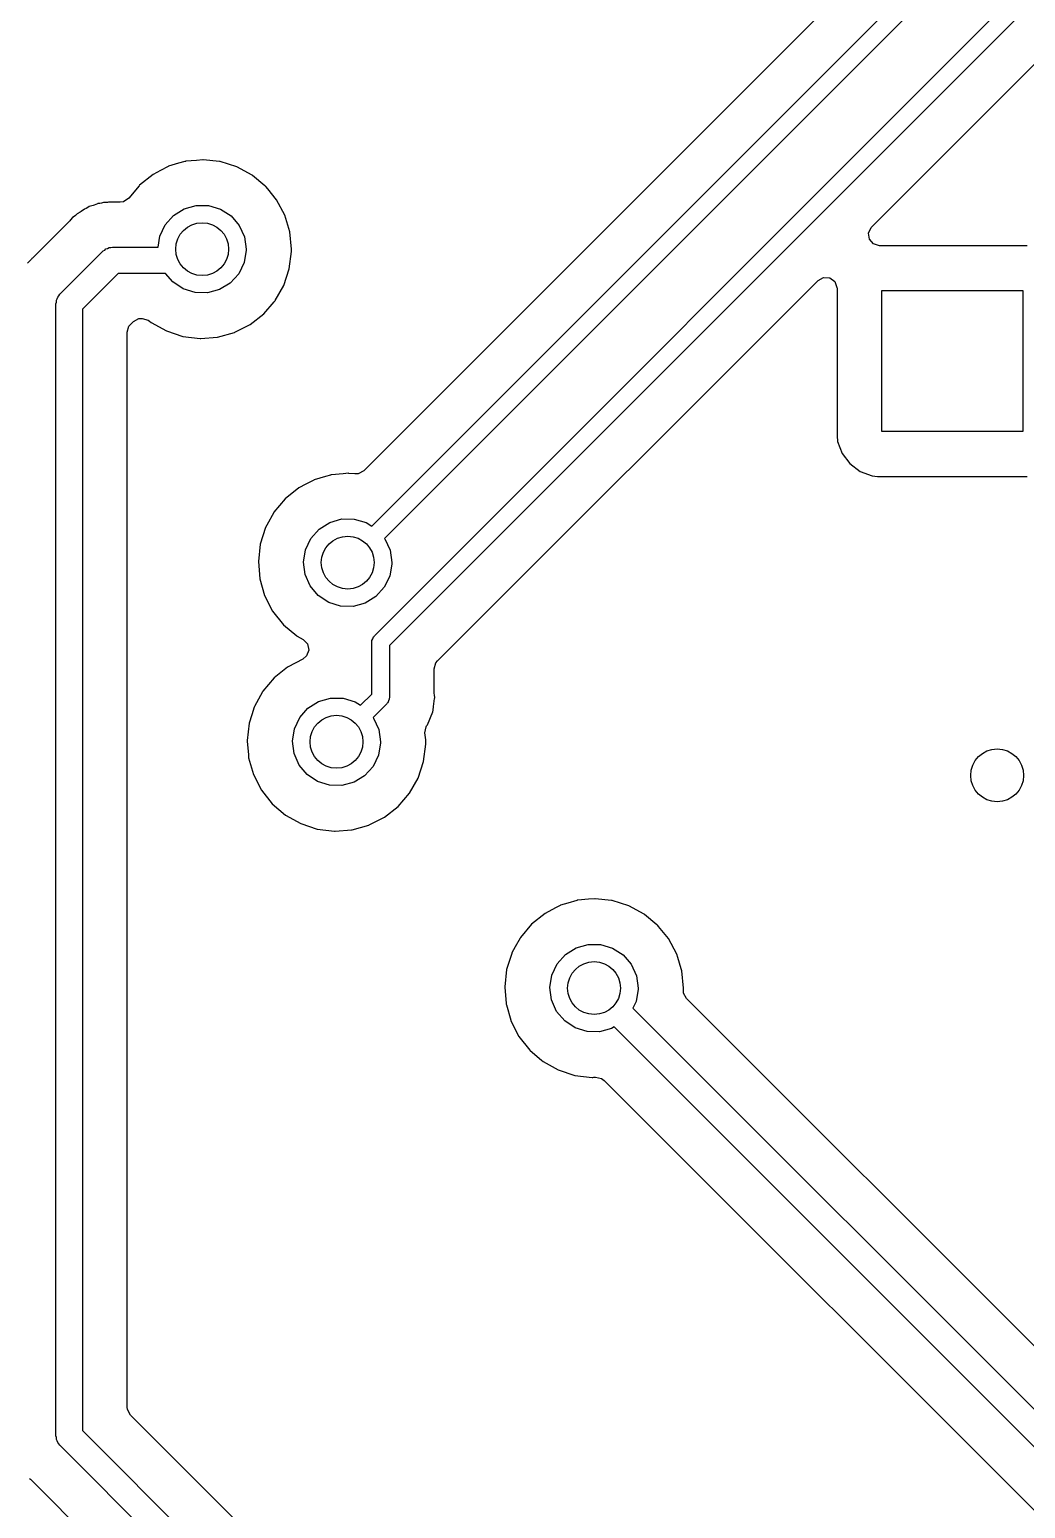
# Model space of a CAD drawing. Extents: x 2.72 to 6.23, y -5.23 to -2.47.
# Drawn here: x 5.433 to 5.878, y -4.687 to -4.027 of the extents above; entities that cross this region are included whole.
import ezdxf

# ---------------------------------------------------------------- set-up
doc = ezdxf.new("R2010")
doc.units = 0
doc.header["$MEASUREMENT"] = 0
doc.layers.add('BLACK', color=7, linetype='CONTINUOUS')

msp = doc.modelspace()

# ---------------------------------------------------------------- linework, layer by layer
at = {"layer": 'BLACK', "linetype": 'CONTINUOUS'}
for p, q in [((5.82491, -3.98121), (5.58214, -4.22398)), ((5.58571, -4.24872), (5.84638, -3.98805)), ((5.8531, -3.99247), (5.59139, -4.25417)), ((5.58689, -4.29765), (5.86606, -4.01848)), ((5.87278, -4.02289), (5.59361, -4.30206)), ((5.80897, -4.11502), (5.8856, -4.03839)), ((5.49952, -4.08669), (5.49505, -4.08801)), ((5.50229, -4.08588), (5.49952, -4.08669)), ((5.50252, -4.08581), (5.50229, -4.08588)), ((5.50229, -4.08588), (5.50229, -4.08588)), ((5.50277, -4.08579), (5.50252, -4.08581)), ((5.50747, -4.08536), (5.50277, -4.08579)), ((5.50277, -4.08579), (5.50277, -4.08579)), ((5.51028, -4.0851), (5.50747, -4.08536)), ((5.51052, -4.08513), (5.51028, -4.0851)), ((5.51778, -4.08589), (5.51052, -4.08513)), ((5.51052, -4.08513), (5.51052, -4.08513)), ((5.51802, -4.08592), (5.51778, -4.08589)), ((5.51778, -4.08589), (5.51778, -4.08589)), ((5.52546, -4.08822), (5.51802, -4.08592)), ((5.48815, -4.09162), (5.48209, -4.09649)), ((5.49134, -4.08995), (5.48815, -4.09162)), ((5.49484, -4.08812), (5.49134, -4.08995)), ((5.49505, -4.08801), (5.49484, -4.08812)), ((5.49484, -4.08812), (5.49484, -4.08812)), ((5.53231, -4.09192), (5.52546, -4.08822)), ((5.5325, -4.09208), (5.53231, -4.09192)), ((5.53806, -4.09668), (5.5325, -4.09208)), ((5.5325, -4.09208), (5.5325, -4.09208)), ((5.48193, -4.09668), (5.47721, -4.1023)), ((5.48209, -4.09649), (5.48193, -4.09668)), ((5.53831, -4.09689), (5.53806, -4.09668)), ((5.53846, -4.09708), (5.53831, -4.09689)), ((5.53934, -4.09815), (5.53846, -4.09708)), ((5.53846, -4.09708), (5.53846, -4.09708)), ((5.54323, -4.10292), (5.53934, -4.09815)), ((5.45741, -4.1071), (5.45594, -4.10817)), ((5.4582, -4.10679), (5.45741, -4.1071)), ((5.4589, -4.10645), (5.4582, -4.10679)), ((5.45962, -4.10602), (5.4589, -4.10645)), ((5.46137, -4.10551), (5.45962, -4.10602)), ((5.46181, -4.10536), (5.46137, -4.10551)), ((5.46321, -4.1048), (5.46181, -4.10536)), ((5.4635, -4.10469), (5.46321, -4.1048)), ((5.46321, -4.1048), (5.46321, -4.1048)), ((5.46381, -4.10465), (5.4635, -4.10469)), ((5.46406, -4.10462), (5.46381, -4.10465)), ((5.46381, -4.10465), (5.46381, -4.10465)), ((5.46434, -4.10458), (5.46406, -4.10462)), ((5.4651, -4.10443), (5.46434, -4.10458)), ((5.46591, -4.10419), (5.4651, -4.10443)), ((5.46773, -4.10413), (5.46591, -4.10419)), ((5.4682, -4.1041), (5.46773, -4.10413)), ((5.46837, -4.10407), (5.4682, -4.1041)), ((5.46951, -4.10407), (5.46837, -4.10407)), ((5.46967, -4.10407), (5.46951, -4.10407)), ((5.47029, -4.10405), (5.46967, -4.10407)), ((5.47246, -4.10398), (5.47029, -4.10405)), ((5.47276, -4.10405), (5.47246, -4.10398)), ((5.47323, -4.10407), (5.47276, -4.10405)), ((5.47276, -4.10405), (5.47276, -4.10405)), ((5.47341, -4.10407), (5.47323, -4.10407)), ((5.47488, -4.10385), (5.47341, -4.10407)), ((5.47721, -4.1023), (5.47488, -4.10385)), ((5.49724, -4.11001), (5.50196, -4.10703)), ((5.50196, -4.10703), (5.50733, -4.1055)), ((5.50733, -4.1055), (5.51291, -4.10553)), ((5.51291, -4.10553), (5.51826, -4.10713)), ((5.51826, -4.10713), (5.52294, -4.11017)), ((5.54689, -4.1098), (5.54323, -4.10292)), ((5.45064, -4.1127), (5.43458, -4.12875)), ((5.45095, -4.11235), (5.45064, -4.1127)), ((5.45126, -4.11198), (5.45095, -4.11235)), ((5.45211, -4.11095), (5.45126, -4.11198)), ((5.4528, -4.11045), (5.45211, -4.11095)), ((5.45339, -4.10995), (5.4528, -4.11045)), ((5.45398, -4.10935), (5.45339, -4.10995)), ((5.45425, -4.10919), (5.45398, -4.10935)), ((5.45555, -4.10843), (5.45425, -4.10919)), ((5.45425, -4.10919), (5.45425, -4.10919)), ((5.45594, -4.10817), (5.45555, -4.10843)), ((5.49118, -4.11924), (5.49355, -4.11419)), ((5.49355, -4.11419), (5.49724, -4.11001)), ((5.52294, -4.11017), (5.52658, -4.11439)), ((5.54914, -4.11725), (5.54689, -4.1098)), ((5.49042, -4.12409), (5.49118, -4.11924)), ((5.52658, -4.11439), (5.52889, -4.11948)), ((5.52889, -4.11948), (5.52969, -4.125)), ((5.5499, -4.125), (5.54914, -4.11725)), ((5.80757, -4.11782), (5.80873, -4.11528)), ((5.80797, -4.12058), (5.80757, -4.11782)), ((5.8098, -4.1227), (5.80797, -4.12058)), ((5.80873, -4.11528), (5.80897, -4.11502)), ((5.44645, -4.14519), (5.46582, -4.12582)), ((5.46582, -4.12582), (5.4665, -4.12544)), ((5.4665, -4.12544), (5.46705, -4.12489)), ((5.46705, -4.12489), (5.4678, -4.12468)), ((5.4678, -4.12468), (5.46847, -4.1243)), ((5.46847, -4.1243), (5.46925, -4.1243)), ((5.46925, -4.1243), (5.47, -4.12409)), ((5.47, -4.12409), (5.49042, -4.12409)), ((5.52968, -4.12548), (5.52875, -4.13098)), ((5.52969, -4.125), (5.52968, -4.12548)), ((5.54891, -4.13384), (5.54988, -4.12611)), ((5.54988, -4.12611), (5.5499, -4.125)), ((5.81248, -4.12348), (5.8098, -4.1227)), ((5.87839, -4.12348), (5.81248, -4.12348)), ((5.43376, -4.12946), (5.43206, -4.13127)), ((5.43397, -4.12924), (5.43376, -4.12946)), ((5.43376, -4.12946), (5.43376, -4.12946)), ((5.43424, -4.12907), (5.43397, -4.12924)), ((5.43458, -4.12875), (5.43424, -4.12907)), ((5.43424, -4.12907), (5.43424, -4.12907)), ((5.52875, -4.13098), (5.52632, -4.13601)), ((5.54645, -4.14123), (5.54891, -4.13384)), ((5.47245, -4.13591), (5.45654, -4.15182)), ((5.49371, -4.13591), (5.47245, -4.13591)), ((5.49688, -4.13967), (5.49371, -4.13591)), ((5.50153, -4.14277), (5.49688, -4.13967)), ((5.52257, -4.14015), (5.51782, -4.14307)), ((5.52632, -4.13601), (5.52257, -4.14015)), ((5.61509, -4.3089), (5.78502, -4.13897)), ((5.78502, -4.13897), (5.78747, -4.13763)), ((5.78747, -4.13763), (5.79026, -4.13783)), ((5.79026, -4.13783), (5.79249, -4.13951)), ((5.79249, -4.13951), (5.79347, -4.14213)), ((5.44493, -4.14784), (5.44531, -4.14717)), ((5.44531, -4.14717), (5.44552, -4.14642)), ((5.44552, -4.14642), (5.44607, -4.14587)), ((5.44607, -4.14587), (5.44645, -4.14519)), ((5.50685, -4.14443), (5.50153, -4.14277)), ((5.51243, -4.14453), (5.50685, -4.14443)), ((5.51782, -4.14307), (5.51243, -4.14453)), ((5.5426, -4.148), (5.54645, -4.14123)), ((5.79347, -4.14213), (5.79348, -4.14248)), ((5.79348, -4.14248), (5.79348, -4.20839)), ((5.8135, -4.2065), (5.8135, -4.1435)), ((5.8135, -4.1435), (5.8765, -4.1435)), ((5.8765, -4.1435), (5.8765, -4.2065)), ((5.44472, -4.14937), (5.44493, -4.14862)), ((5.44472, -4.655), (5.44472, -4.14937)), ((5.44493, -4.14862), (5.44493, -4.14784)), ((5.45654, -4.15182), (5.45654, -4.65255)), ((5.53138, -4.15869), (5.53751, -4.15389)), ((5.53751, -4.15389), (5.54213, -4.14855)), ((5.54213, -4.14855), (5.54244, -4.14818)), ((5.54244, -4.14818), (5.5426, -4.148)), ((5.54244, -4.14818), (5.54244, -4.14818)), ((5.47656, -4.16216), (5.47734, -4.15948)), ((5.47734, -4.15948), (5.47801, -4.15866)), ((5.47801, -4.15866), (5.47929, -4.15738)), ((5.47929, -4.15738), (5.48174, -4.15604)), ((5.48174, -4.15604), (5.48279, -4.15593)), ((5.48279, -4.15593), (5.48325, -4.15593)), ((5.48325, -4.15593), (5.48593, -4.15671)), ((5.48593, -4.15671), (5.48646, -4.15711)), ((5.48646, -4.15711), (5.48723, -4.15776)), ((5.48723, -4.15776), (5.49403, -4.16156)), ((5.52464, -4.16209), (5.53116, -4.1588)), ((5.53116, -4.1588), (5.53138, -4.15869)), ((5.53116, -4.1588), (5.53116, -4.1588)), ((5.47656, -4.64221), (5.47656, -4.16216)), ((5.49403, -4.16156), (5.50143, -4.16397)), ((5.50143, -4.16397), (5.50916, -4.16489)), ((5.50916, -4.16489), (5.50941, -4.16487)), ((5.50941, -4.16487), (5.51669, -4.16431)), ((5.50941, -4.16487), (5.50941, -4.16487)), ((5.51669, -4.16431), (5.51693, -4.16429)), ((5.51669, -4.16431), (5.51669, -4.16431)), ((5.51693, -4.16429), (5.52443, -4.1622)), ((5.52443, -4.1622), (5.52464, -4.16209)), ((5.52464, -4.16209), (5.52464, -4.16209)), ((5.8765, -4.2065), (5.8135, -4.2065)), ((5.79348, -4.20839), (5.79375, -4.21084)), ((5.79375, -4.21084), (5.79576, -4.21621)), ((5.79576, -4.21621), (5.7992, -4.2208)), ((5.56513, -4.22652), (5.56005, -4.22801)), ((5.56729, -4.22588), (5.56513, -4.22652)), ((5.56752, -4.22581), (5.56729, -4.22588)), ((5.56729, -4.22588), (5.56729, -4.22588)), ((5.56777, -4.22579), (5.56752, -4.22581)), ((5.57295, -4.22532), (5.56777, -4.22579)), ((5.56777, -4.22579), (5.56777, -4.22579)), ((5.57528, -4.2251), (5.57295, -4.22532)), ((5.57552, -4.22513), (5.57528, -4.2251)), ((5.57812, -4.2254), (5.57552, -4.22513)), ((5.57552, -4.22513), (5.57552, -4.22513)), ((5.57969, -4.22532), (5.57812, -4.2254)), ((5.58214, -4.22398), (5.57969, -4.22532)), ((5.7992, -4.2208), (5.80379, -4.22424)), ((5.80379, -4.22424), (5.80916, -4.22625)), ((5.80916, -4.22625), (5.81161, -4.22652)), ((5.81161, -4.22652), (5.87839, -4.22652)), ((5.55315, -4.23162), (5.54709, -4.23649)), ((5.55627, -4.22999), (5.55315, -4.23162)), ((5.55984, -4.22812), (5.55627, -4.22999)), ((5.56005, -4.22801), (5.55984, -4.22812)), ((5.55984, -4.22812), (5.55984, -4.22812)), ((5.54709, -4.23649), (5.54208, -4.24246)), ((5.54196, -4.24267), (5.53886, -4.24831)), ((5.54208, -4.24246), (5.54196, -4.24267)), ((5.54196, -4.24267), (5.54196, -4.24267)), ((5.56696, -4.24703), (5.57233, -4.2455)), ((5.57233, -4.2455), (5.57791, -4.24553)), ((5.57791, -4.24553), (5.58326, -4.24713)), ((5.53833, -4.24928), (5.53597, -4.2567)), ((5.53886, -4.24831), (5.53833, -4.24928)), ((5.55855, -4.25419), (5.56224, -4.25001)), ((5.56224, -4.25001), (5.56696, -4.24703)), ((5.58326, -4.24713), (5.58571, -4.24872)), ((5.53597, -4.2567), (5.53511, -4.26444)), ((5.55532, -4.26476), (5.55618, -4.25924)), ((5.55618, -4.25924), (5.55855, -4.25419)), ((5.59139, -4.25417), (5.59158, -4.25439)), ((5.59158, -4.25439), (5.59389, -4.25948)), ((5.59389, -4.25948), (5.59469, -4.265)), ((5.53511, -4.26444), (5.53576, -4.2722)), ((5.55604, -4.27029), (5.55532, -4.26476)), ((5.59468, -4.26548), (5.59375, -4.27098)), ((5.59469, -4.265), (5.59468, -4.26548)), ((5.53576, -4.2722), (5.5379, -4.27969)), ((5.55829, -4.2754), (5.55604, -4.27029)), ((5.59375, -4.27098), (5.59132, -4.27601)), ((5.56188, -4.27967), (5.55829, -4.2754)), ((5.59132, -4.27601), (5.58757, -4.28015)), ((5.5379, -4.27969), (5.54146, -4.28661)), ((5.56653, -4.28277), (5.56188, -4.27967)), ((5.57185, -4.28443), (5.56653, -4.28277)), ((5.57743, -4.28453), (5.57185, -4.28443)), ((5.58282, -4.28307), (5.57743, -4.28453)), ((5.58757, -4.28015), (5.58282, -4.28307)), ((5.54146, -4.28661), (5.5463, -4.29271)), ((5.5463, -4.29271), (5.55223, -4.29776)), ((5.55223, -4.29776), (5.55244, -4.29788)), ((5.55244, -4.29788), (5.55244, -4.29788)), ((5.55244, -4.29788), (5.55506, -4.29934)), ((5.58579, -4.29982), (5.58621, -4.299)), ((5.58621, -4.299), (5.58649, -4.29812)), ((5.58649, -4.29812), (5.58675, -4.29793)), ((5.58675, -4.29793), (5.58689, -4.29765)), ((5.55506, -4.29934), (5.55702, -4.30134)), ((5.55758, -4.30408), (5.55658, -4.30668)), ((5.55702, -4.30134), (5.55758, -4.30408)), ((5.58574, -4.30043), (5.58584, -4.30013)), ((5.58574, -4.32369), (5.58574, -4.30043)), ((5.58584, -4.30013), (5.58579, -4.29982)), ((5.59361, -4.30206), (5.59361, -4.32532)), ((5.54815, -4.31162), (5.54209, -4.31649)), ((5.54837, -4.3115), (5.54815, -4.31162)), ((5.55494, -4.30807), (5.54837, -4.3115)), ((5.54837, -4.3115), (5.54837, -4.3115)), ((5.55658, -4.30668), (5.55494, -4.30807)), ((5.61363, -4.31241), (5.61442, -4.30973)), ((5.61363, -4.32343), (5.61363, -4.31241)), ((5.61442, -4.30973), (5.61509, -4.3089)), ((5.54209, -4.31649), (5.53708, -4.32246)), ((5.53696, -4.32267), (5.53516, -4.32595)), ((5.53708, -4.32246), (5.53696, -4.32267)), ((5.53696, -4.32267), (5.53696, -4.32267)), ((5.56196, -4.32703), (5.56733, -4.3255)), ((5.56733, -4.3255), (5.57291, -4.32553)), ((5.57291, -4.32553), (5.57826, -4.32713)), ((5.58071, -4.32872), (5.58574, -4.32369)), ((5.59361, -4.32532), (5.59352, -4.32563)), ((5.59352, -4.32563), (5.59357, -4.32594)), ((5.61368, -4.32408), (5.61363, -4.32343)), ((5.61384, -4.32532), (5.61368, -4.32408)), ((5.6138, -4.32565), (5.61384, -4.32532)), ((5.53326, -4.32951), (5.53215, -4.33301)), ((5.53333, -4.32928), (5.53326, -4.32951)), ((5.53326, -4.32951), (5.53326, -4.32951)), ((5.53516, -4.32595), (5.53333, -4.32928)), ((5.55355, -4.33419), (5.55724, -4.33001)), ((5.55724, -4.33001), (5.56196, -4.32703)), ((5.57826, -4.32713), (5.58071, -4.32872)), ((5.59246, -4.32811), (5.58639, -4.33417)), ((5.5926, -4.32782), (5.59246, -4.32811)), ((5.59286, -4.32764), (5.5926, -4.32782)), ((5.59315, -4.32676), (5.59286, -4.32764)), ((5.59357, -4.32594), (5.59315, -4.32676)), ((5.6106, -4.3374), (5.61302, -4.33158)), ((5.61302, -4.33158), (5.61311, -4.33089)), ((5.61311, -4.33089), (5.61332, -4.32928)), ((5.61332, -4.32928), (5.61363, -4.32689)), ((5.61332, -4.32928), (5.61332, -4.32928)), ((5.61363, -4.32689), (5.6138, -4.32565)), ((5.61363, -4.32689), (5.61363, -4.32689)), ((5.53097, -4.3367), (5.53011, -4.34444)), ((5.53215, -4.33301), (5.53097, -4.3367)), ((5.55118, -4.33924), (5.55355, -4.33419)), ((5.58639, -4.33417), (5.58658, -4.33439)), ((5.58658, -4.33439), (5.58889, -4.33948)), ((5.60951, -4.34103), (5.61003, -4.33829)), ((5.61003, -4.33829), (5.61024, -4.33795)), ((5.61024, -4.33794), (5.61041, -4.33766)), ((5.61024, -4.33795), (5.61024, -4.33794)), ((5.61041, -4.33766), (5.6106, -4.3374)), ((5.53011, -4.34444), (5.53013, -4.34468)), ((5.53013, -4.34468), (5.53064, -4.35077)), ((5.55032, -4.34476), (5.55118, -4.33924)), ((5.55104, -4.35029), (5.55032, -4.34476)), ((5.58889, -4.33948), (5.58969, -4.345)), ((5.58969, -4.345), (5.58968, -4.34548)), ((5.60982, -4.34419), (5.60951, -4.34103)), ((5.6099, -4.345), (5.60982, -4.34419)), ((5.60988, -4.34611), (5.6099, -4.345)), ((5.53064, -4.35077), (5.53076, -4.3522)), ((5.55329, -4.3554), (5.55104, -4.35029)), ((5.58875, -4.35098), (5.58632, -4.35601)), ((5.58968, -4.34548), (5.58875, -4.35098)), ((5.60891, -4.35384), (5.60988, -4.34611)), ((5.53076, -4.3522), (5.5329, -4.35969)), ((5.55688, -4.35967), (5.55329, -4.3554)), ((5.58632, -4.35601), (5.58257, -4.36015)), ((5.60645, -4.36123), (5.60891, -4.35384)), ((5.5329, -4.35969), (5.53646, -4.36661)), ((5.56153, -4.36277), (5.55688, -4.35967)), ((5.56685, -4.36443), (5.56153, -4.36277)), ((5.57243, -4.36453), (5.56685, -4.36443)), ((5.57782, -4.36307), (5.57243, -4.36453)), ((5.58257, -4.36015), (5.57782, -4.36307)), ((5.6026, -4.368), (5.60645, -4.36123)), ((5.53646, -4.36661), (5.5413, -4.37271)), ((5.59751, -4.37389), (5.6026, -4.368)), ((5.5413, -4.37271), (5.54723, -4.37776)), ((5.54723, -4.37776), (5.55403, -4.38156)), ((5.59138, -4.37869), (5.59751, -4.37389)), ((5.55403, -4.38156), (5.56143, -4.38397)), ((5.56143, -4.38397), (5.56916, -4.38489)), ((5.56916, -4.38489), (5.56941, -4.38487)), ((5.56941, -4.38487), (5.57669, -4.38431)), ((5.56941, -4.38487), (5.56941, -4.38487)), ((5.57669, -4.38431), (5.57693, -4.38429)), ((5.57669, -4.38431), (5.57669, -4.38431)), ((5.57693, -4.38429), (5.58443, -4.3822)), ((5.58443, -4.3822), (5.58464, -4.38209)), ((5.58464, -4.38209), (5.59116, -4.3788)), ((5.58464, -4.38209), (5.58464, -4.38209)), ((5.59116, -4.3788), (5.59138, -4.37869)), ((5.59116, -4.3788), (5.59116, -4.3788)), ((5.67005, -4.41801), (5.66984, -4.41812)), ((5.67334, -4.41704), (5.67005, -4.41801)), ((5.67729, -4.41588), (5.67334, -4.41704)), ((5.67752, -4.41581), (5.67729, -4.41588)), ((5.67729, -4.41588), (5.67729, -4.41588)), ((5.67777, -4.41579), (5.67752, -4.41581)), ((5.68255, -4.41535), (5.67777, -4.41579)), ((5.67777, -4.41579), (5.67777, -4.41579)), ((5.68528, -4.4151), (5.68255, -4.41535)), ((5.68552, -4.41513), (5.68528, -4.4151)), ((5.69278, -4.41589), (5.68552, -4.41513)), ((5.68552, -4.41513), (5.68552, -4.41513)), ((5.69302, -4.41592), (5.69278, -4.41589)), ((5.69278, -4.41589), (5.69278, -4.41589)), ((5.70046, -4.41822), (5.69302, -4.41592)), ((5.66315, -4.42162), (5.65709, -4.42649)), ((5.66776, -4.41921), (5.66315, -4.42162)), ((5.66984, -4.41812), (5.66776, -4.41921)), ((5.66984, -4.41812), (5.66984, -4.41812)), ((5.70731, -4.42192), (5.70046, -4.41822)), ((5.7075, -4.42208), (5.70731, -4.42192)), ((5.71306, -4.42668), (5.7075, -4.42208)), ((5.7075, -4.42208), (5.7075, -4.42208)), ((5.65709, -4.42649), (5.65208, -4.43246)), ((5.71331, -4.42689), (5.71306, -4.42668)), ((5.71346, -4.42708), (5.71331, -4.42689)), ((5.71376, -4.42744), (5.71346, -4.42708)), ((5.71346, -4.42708), (5.71346, -4.42708)), ((5.71823, -4.43292), (5.71376, -4.42744)), ((5.6498, -4.43661), (5.64833, -4.43928)), ((5.65196, -4.43267), (5.6498, -4.43661)), ((5.65208, -4.43246), (5.65196, -4.43267)), ((5.65196, -4.43267), (5.65196, -4.43267)), ((5.67224, -4.44001), (5.67696, -4.43703)), ((5.67696, -4.43703), (5.68233, -4.4355)), ((5.68233, -4.4355), (5.68791, -4.43553)), ((5.68791, -4.43553), (5.69326, -4.43713)), ((5.69326, -4.43713), (5.69794, -4.44017)), ((5.72189, -4.4398), (5.71823, -4.43292)), ((5.64767, -4.44135), (5.64597, -4.4467)), ((5.64826, -4.43951), (5.64767, -4.44135)), ((5.64833, -4.43928), (5.64826, -4.43951)), ((5.64826, -4.43951), (5.64826, -4.43951)), ((5.66618, -4.44924), (5.66855, -4.44419)), ((5.66855, -4.44419), (5.67224, -4.44001)), ((5.69794, -4.44017), (5.70158, -4.44439)), ((5.70158, -4.44439), (5.70389, -4.44948)), ((5.72236, -4.44135), (5.72189, -4.4398)), ((5.7239, -4.44645), (5.72236, -4.44135)), ((5.64597, -4.4467), (5.64511, -4.45444)), ((5.66532, -4.45476), (5.66618, -4.44924)), ((5.70389, -4.44948), (5.70469, -4.455)), ((5.72414, -4.44725), (5.7239, -4.44645)), ((5.7249, -4.455), (5.72414, -4.44725)), ((5.64511, -4.45444), (5.64513, -4.45468)), ((5.64513, -4.45468), (5.64573, -4.4618)), ((5.66604, -4.46029), (5.66532, -4.45476)), ((5.70468, -4.45548), (5.70375, -4.46098)), ((5.70469, -4.455), (5.70468, -4.45548)), ((5.72488, -4.45609), (5.72489, -4.45514)), ((5.72499, -4.45722), (5.72488, -4.45609)), ((5.72489, -4.45514), (5.7249, -4.455)), ((5.72489, -4.45514), (5.72489, -4.45514)), ((5.72633, -4.45967), (5.72499, -4.45722)), ((5.64573, -4.4618), (5.64576, -4.4622)), ((5.64576, -4.4622), (5.64583, -4.46244)), ((5.64583, -4.46244), (5.64779, -4.46929)), ((5.66829, -4.4654), (5.66604, -4.46029)), ((5.70375, -4.46098), (5.70231, -4.46396)), ((5.70231, -4.46396), (5.91985, -4.6815)), ((5.88561, -4.61894), (5.72633, -4.45967)), ((5.64779, -4.46929), (5.6479, -4.46969)), ((5.6479, -4.46969), (5.65146, -4.47661)), ((5.67188, -4.46967), (5.66829, -4.4654)), ((5.67653, -4.47277), (5.67188, -4.46967)), ((5.65146, -4.47661), (5.6563, -4.48271)), ((5.68185, -4.47443), (5.67653, -4.47277)), ((5.68743, -4.47453), (5.68185, -4.47443)), ((5.69282, -4.47307), (5.68743, -4.47453)), ((5.69399, -4.47234), (5.69282, -4.47307)), ((5.93409, -4.71245), (5.69399, -4.47234)), ((5.6563, -4.48271), (5.65649, -4.48287)), ((5.65649, -4.48287), (5.65649, -4.48287)), ((5.65649, -4.48287), (5.66157, -4.4872)), ((5.66157, -4.4872), (5.66223, -4.48776)), ((5.66223, -4.48776), (5.66903, -4.49156)), ((5.66903, -4.49156), (5.67643, -4.49397)), ((5.67643, -4.49397), (5.68416, -4.49489)), ((5.68416, -4.49489), (5.68441, -4.49487)), ((5.68441, -4.49487), (5.68484, -4.49484)), ((5.68441, -4.49487), (5.68441, -4.49487)), ((5.68484, -4.49484), (5.68566, -4.49477)), ((5.68566, -4.49477), (5.68839, -4.49535)), ((5.68839, -4.49535), (5.68955, -4.49621)), ((5.68955, -4.49621), (5.89679, -4.70345)), ((5.47667, -4.64326), (5.47656, -4.64221)), ((5.47801, -4.64571), (5.47667, -4.64326)), ((5.6273, -4.79501), (5.47801, -4.64571)), ((5.44493, -4.65575), (5.44472, -4.655)), ((5.44493, -4.65653), (5.44493, -4.65575)), ((5.45654, -4.65255), (5.61418, -4.81019)), ((5.44531, -4.6572), (5.44493, -4.65653)), ((5.44552, -4.65795), (5.44531, -4.6572)), ((5.44607, -4.6585), (5.44552, -4.65795)), ((5.44645, -4.65918), (5.44607, -4.6585)), ((5.60409, -4.81682), (5.44645, -4.65918)), ((5.43293, -4.674), (5.43298, -4.67405)), ((5.43298, -4.67405), (5.43333, -4.67436)), ((5.43333, -4.67436), (5.58262, -4.82366))]:
    msp.add_line(p, q, dxfattribs=at)
at = {"layer": 'BLACK'}
for centre in [(5.51, -4.125), (5.575, -4.265), (5.57, -4.345), (5.865, -4.36), (5.685, -4.455)]:
    msp.add_circle(centre, 0.01181, dxfattribs=at)

doc.saveas('drawing.dxf')
